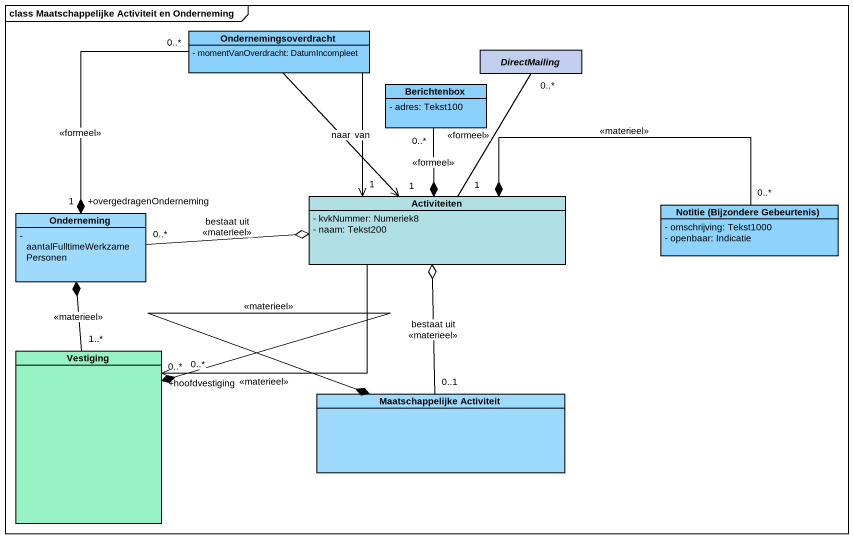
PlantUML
@startuml
mainframe class Maatschappelijke Activiteit en Onderneming
hide circle
hide empty members
skinparam classAttributeIconSize 0
class Ondernemingsoverdracht #89D1FC {
  - momentVanOverdracht: DatumIncompleet
}
abstract class DirectMailing #C2CEEE
class Berichtenbox #89D1FC {
  - adres: Tekst100
}
class Onderneming #9EDAFD {
  - aantalFulltimeWerkzamePersonen
}
class Activiteiten #B0E0E6 {
  - kvkNummer: Numeriek8
  - naam: Tekst200
}
class "Notitie (Bijzondere Gebeurtenis)" as Notitie_Bijzondere #8ED3FC {
  - omschrijving: Tekst1000
  - openbaar: Indicatie
}
class Vestiging #97F3C5
class "Maatschappelijke Activiteit" as Maatschappelijke_Activiteit #9EDAFD
Ondernemingsoverdracht "0..*" --* "+overgedragenOnderneming\n1" Onderneming : <<formeel>>
Ondernemingsoverdracht --> "1" Activiteiten : van
Ondernemingsoverdracht --> "1" Activiteiten : naar
DirectMailing "0..*" -- "1" Activiteiten : <<formeel>>
Berichtenbox "0..*" --* Activiteiten : <<formeel>>
Onderneming *-- "1..*" Vestiging : <<materieel>>
Activiteiten o-left- "0..*" Onderneming : bestaat uit\n<<materieel>>
Activiteiten -left-> "+hoofdvestiging\n0..*" Vestiging : <<materieel>>
Activiteiten o-- "0..1" Maatschappelijke_Activiteit : bestaat uit\n<<materieel>>
Notitie_Bijzondere "0..*" -left-* Activiteiten : <<materieel>>
Maatschappelijke_Activiteit *-left-* "0..*" Vestiging : <<materieel>>
@enduml
